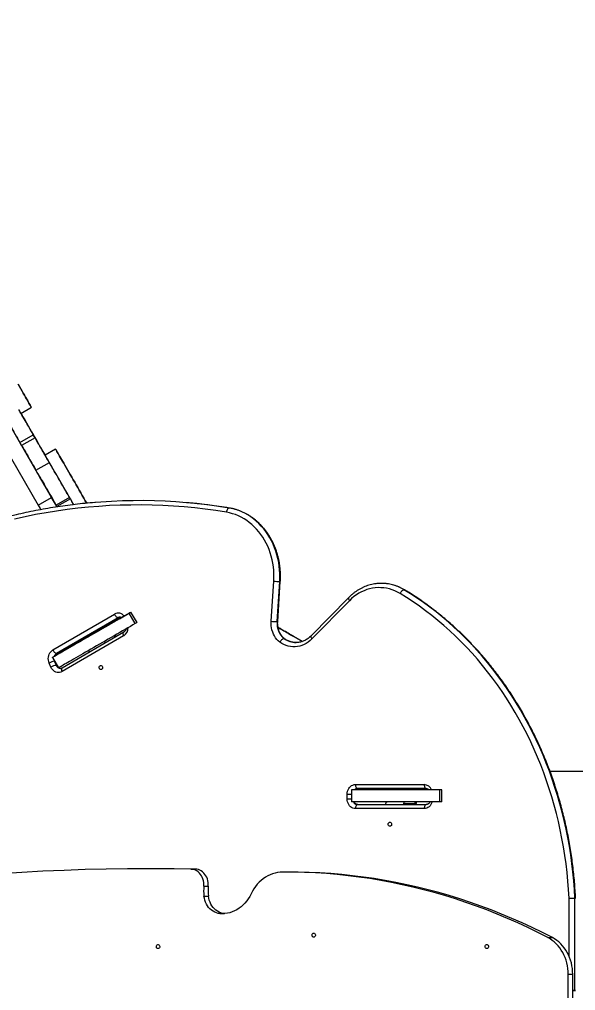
# Model space of a CAD drawing. Header units: millimetres. Extents: x -5718 to 5731, y -4937 to 4872.
# Drawn here: x -1523 to -554, y 1520 to 3212 of the extents above; entities that cross this region are included whole.
import ezdxf

# ---------------------------------------------------------------- set-up
doc = ezdxf.new("R2010")
doc.units = ezdxf.units.MM
for name, color, linetype in [('DIKOM_ОБЪЕКТ', 7, 'Continuous'), ('DIKOM_РАЗМЕР_ЗОНА', 7, 'Continuous'), ('DIKOM_РАЗМЕР_ОБЪЕКТА', 7, 'Continuous')]:
    doc.layers.add(name, color=color, linetype=linetype)
doc.styles.add('style1', font='arial.ttf', dxfattribs={"width": 0.8})
doc.dimstyles.new('1-50', dxfattribs={"dimtxt": 300, "dimasz": 200, "dimexe": 100, "dimexo": 0, "dimgap": 100, "dimtad": 0, "dimdec": 0, "dimtxsty": 'style1', "dimcen": 0, "dimclrd": 7, "dimclre": 7, "dimadec": 1, "dimazin": 2, "dimtfac": 1, "dimtdec": 0, "dimtmove": 1, "dimatfit": 3, "dimfxl": 0, "dimlwd": 25, "dimlwe": 18, "dimarcsym": 0})

# ---------------------------------------------------------------- blocks, each defined once
blk = doc.blocks.new('*D15')
at = {"layer": 'Defpoints', "color": 0, "transparency": 16777216}
for p in [(-1897.4, 3178.8), (-4525.5, -2300.5), (-129.7, -2300.5)]:
    blk.add_point(p, dxfattribs=at)
at = {"layer": 'DIKOM_РАЗМЕР_ОБЪЕКТА', "color": 7, "lineweight": 18, "transparency": 16777216}
for p, q in [((-1897.4, 3178.8), (-4625.5, 3178.8)), ((-129.7, -2300.5), (-4625.5, -2300.5))]:
    blk.add_line(p, q, dxfattribs=at)
at = {"layer": 'DIKOM_РАЗМЕР_ОБЪЕКТА', "color": 7, "lineweight": 25, "transparency": 16777216}
for p, q in [((-4525.5, 2978.8), (-4525.5, 1719)), ((-4525.5, -2100.5), (-4525.5, 803))]:
    blk.add_line(p, q, dxfattribs=at)
at = {"layer": 'DIKOM_РАЗМЕР_ОБЪЕКТА', "color": 7, "transparency": 16777216}
for points in [[(-4558.9, 2978.8), (-4492.2, 2978.8), (-4525.5, 3178.8)], [(-4558.9, -2100.5), (-4492.2, -2100.5), (-4525.5, -2300.5)]]:
    blk.add_solid(points, dxfattribs=at)
at = {"layer": 'DIKOM_РАЗМЕР_ОБЪЕКТА', "color": 0, "transparency": 16777216, "insert": (-4525.5, 1261), "char_height": 300, "attachment_point": 5, "rotation": 90, "style": 'style1'}
blk.add_mtext('5400', dxfattribs=at)
blk = doc.blocks.new('*D13')
at = {"layer": 'Defpoints', "color": 0, "transparency": 16777216}
for p in [(-5521.5, 4872.3), (-1696.2, 4872.3), (580.6, -3721.2)]:
    blk.add_point(p, dxfattribs=at)
at = {"layer": 'DIKOM_РАЗМЕР_ЗОНА', "color": 7, "lineweight": 18, "transparency": 16777216}
for p, q in [((-1696.2, 4872.3), (-5621.5, 4872.3)), ((580.6, -3721.2), (-5621.5, -3721.2))]:
    blk.add_line(p, q, dxfattribs=at)
at = {"layer": 'DIKOM_РАЗМЕР_ЗОНА', "color": 7, "lineweight": 25, "transparency": 16777216}
for p, q in [((-5521.5, 4672.3), (-5521.5, 1701.6)), ((-5521.5, -3521.2), (-5521.5, 785.4))]:
    blk.add_line(p, q, dxfattribs=at)
at = {"layer": 'DIKOM_РАЗМЕР_ЗОНА', "color": 7, "transparency": 16777216}
for points in [[(-5554.9, 4672.3), (-5488.2, 4672.3), (-5521.5, 4872.3)], [(-5554.9, -3521.2), (-5488.2, -3521.2), (-5521.5, -3721.2)]]:
    blk.add_solid(points, dxfattribs=at)
at = {"layer": 'DIKOM_РАЗМЕР_ЗОНА', "color": 0, "transparency": 16777216, "insert": (-5521.5, 1243.5), "char_height": 300, "attachment_point": 5, "rotation": 90, "style": 'style1'}
blk.add_mtext('8600', dxfattribs=at)

msp = doc.modelspace()

# ---------------------------------------------------------------- linework, layer by layer
at = {"layer": 'DIKOM_ОБЪЕКТ', "color": 7, "linetype": 'Continuous', "lineweight": 15}
for p, q in [((-1467.1, 2379.4), (-1816.1, 2983.9)), ((-1839.5, 2970.4), (-1490.5, 2365.9)), ((-1520.4, 2525.8), (-1502.2, 2536.3)), ((-1520.4, 2525.8), (-1520.1, 2525.2)), ((-1517.4, 2520.6), (-1517.4, 2520.6)), ((-1517.4, 2520.6), (-1517.4, 2520.6)), ((-1522.3, 2475), (-1498.9, 2488.5)), ((-1495.9, 2483.3), (-1498.9, 2488.5)), ((-1519.3, 2469.8), (-1522.3, 2475)), ((-1495.9, 2483.3), (-1519.3, 2469.8)), ((-1460.1, 2463.3), (-1478.3, 2452.8)), ((-1494.3, 2426.5), (-1470.9, 2440)), ((-1478.9, 2453.9), (-1478.9, 2453.9)), ((-1470.9, 2440), (-1470.9, 2440)), ((-1490.8, 2420.5), (-1490.8, 2420.5)), ((-1490.5, 2365.9), (-1467.1, 2379.4)), ((-1435.9, 2379.4), (-1459.3, 2365.9)), ((-1434.4, 2376.8), (-1457.8, 2363.3)), ((-1434.4, 2376.8), (-1435.9, 2379.4)), ((-1457.8, 2363.3), (-1459.3, 2365.9)), ((-1457.8, 2363.3), (-1457.4, 2362.7)), ((-1457.4, 2362.7), (-1457.8, 2363.3)), ((-1157.2, 2360.8), (-1157.5, 2360.8)), ((-1084.4, 2163.5), (-1079.8, 2233.3)), ((-1074.2, 2162.9), (-1069.5, 2232.7)), ((-1073.1, 2163), (-1068.5, 2232.8)), ((-949.5, 2204.5), (-1014.9, 2138)), ((-948.1, 2199.2), (-1013.4, 2132.7)), ((-1464.7, 2113.4), (-1357.5, 2175.9)), ((-1351.2, 2169.6), (-1458.4, 2107.2)), ((-1457.9, 2107.2), (-1350.7, 2169.6)), ((-1457, 2107.4), (-1349.8, 2169.9)), ((-1351.2, 2169.6), (-1350.7, 2169.6)), ((-1344.8, 2170.1), (-1351.1, 2166.5)), ((-1348.9, 2167.7), (-1333, 2176.9)), ((-1321.5, 2159.3), (-1332, 2177.5)), ((-1318.2, 2161.2), (-1328.7, 2179.4)), ((-1030.1, 2128.3), (-1072.4, 2152.7)), ((-1072.4, 2152.6), (-1030.1, 2128.2)), ((-1341.5, 2138.3), (-1448.7, 2075.8)), ((-1341.4, 2144.4), (-1448.6, 2081.9)), ((-1356.3, 2135.7), (-1372.4, 2126.5)), ((-1356.3, 2135.7), (-1357.8, 2138.3)), ((-1354.5, 2136.8), (-1356, 2139.4)), ((-1061.2, 2132.8), (-1062.1, 2133.1)), ((-1045, 2136.9), (-1045, 2136.8)), ((-1045, 2136.8), (-1045, 2136.9)), ((-1465.3, 2100.5), (-1454.8, 2082.3)), ((-1461.8, 2102.6), (-1459.2, 2104.1)), ((-1458.4, 2107.2), (-1457.9, 2107.2)), ((-1468.2, 2083.5), (-1471.2, 2090.6)), ((-1462.3, 2093.8), (-1459.2, 2086.6)), ((-1462.3, 2093.8), (-1461.7, 2093.8)), ((-1461.7, 2093.8), (-1462.2, 2095.2)), ((-1458.7, 2086.6), (-1461.7, 2093.8)), ((-1461.4, 2093.7), (-1461.7, 2093.8)), ((-1459.2, 2086.6), (-1458.7, 2086.6)), ((-1457.6, 2086.2), (-1459.1, 2089.8)), ((-230.6, 1901.6), (-598.5, 1901.6)), ((-937.6, 1878.9), (-817.8, 1878.9)), ((-944.7, 1869.6), (-944.7, 1848.6)), ((-790.8, 1869.6), (-944.7, 1869.6)), ((-814.2, 1871.9), (-934, 1871.9)), ((-934, 1871.9), (-933.4, 1871.9)), ((-933.4, 1871.9), (-814.2, 1871.9)), ((-790.8, 1848.6), (-790.8, 1869.6)), ((-787, 1869.6), (-790.8, 1869.6)), ((-787, 1848.6), (-787, 1869.6)), ((-952.1, 1853.9), (-952.1, 1861.9)), ((-952.1, 1861.9), (-944.7, 1861.9)), ((-790.8, 1848.6), (-944.7, 1848.6)), ((-851.3, 1845.6), (-833.7, 1845.6)), ((-833.7, 1845.6), (-833.7, 1848.6)), ((-833.7, 1845.6), (-831.1, 1845.6)), ((-831.1, 1845.6), (-831.1, 1848.6)), ((-787, 1848.6), (-790.8, 1848.6)), ((-817.8, 1836.9), (-937.6, 1836.9)), ((-934, 1843.9), (-814.2, 1843.9)), ((-934, 1843.9), (-933.4, 1843.9)), ((-1294, 1732.2), (-1301.8, 1732.2)), ((-1224.5, 1731.4), (-1216.7, 1731.4)), ((-1053.1, 1726.3), (-1060.8, 1726.3)), ((-1201.8, 1701.7), (-1194, 1701.7)), ((-1201.5, 1684.3), (-1193.8, 1684.3)), ((-565.4, 1579.6), (-565.4, 1680.6)), ((-555.1, 1519.9), (-555.1, 1680.8)), ((-1173.7, 1653.8), (-1165.9, 1653.8)), ((-602.2, 1612), (-594.4, 1612)), ((-566.7, 1491.3), (-566.7, 1548.1)), ((-566.7, 1548.1), (-559, 1548.1)), ((-559, 1491.3), (-559, 1548.1)), ((-559, 1519.9), (-557.6, 1519.9))]:
    msp.add_line(p, q, dxfattribs=at)
at = {"layer": 'DIKOM_ОБЪЕКТ', "color": 7, "linetype": 'Continuous', "lineweight": 15, "flags": 128}
for points in [[(-1525.4, 2576.4), (-1523, 2572.3), (-1520.7, 2568.3), (-1518.5, 2564.5), (-1516.4, 2560.9), (-1514.4, 2557.4), (-1512.6, 2554.2), (-1510.8, 2551.2), (-1509.3, 2548.5), (-1507.8, 2546), (-1506.5, 2543.7), (-1505.4, 2541.8), (-1504.4, 2540.1), (-1503.7, 2538.8), (-1503, 2537.7), (-1502.6, 2536.9), (-1502.3, 2536.5), (-1502.2, 2536.3), (-1502.3, 2536.5), (-1502.6, 2536.9), (-1503, 2537.7), (-1503.7, 2538.8), (-1504.4, 2540.1), (-1505.4, 2541.8), (-1506.5, 2543.7), (-1507.8, 2546), (-1509.3, 2548.5), (-1510.8, 2551.2), (-1512.6, 2554.2), (-1514.4, 2557.4), (-1516.4, 2560.8), (-1518.5, 2564.5), (-1520.7, 2568.3), (-1523, 2572.3), (-1525.4, 2576.4)], [(-1498.9, 2488.5), (-1501.1, 2492.3), (-1503.3, 2496), (-1505.4, 2499.7), (-1507.5, 2503.3), (-1509.5, 2506.8), (-1511.4, 2510.2), (-1513.3, 2513.4), (-1515, 2516.4), (-1516.6, 2519.1), (-1518.1, 2521.7), (-1519.4, 2524), (-1520.6, 2526), (-1521.6, 2527.8), (-1522.4, 2529.2), (-1523.1, 2530.4), (-1523.5, 2531.2), (-1523.8, 2531.7), (-1523.9, 2531.8)], [(-1520.4, 2525.8), (-1520.5, 2526), (-1520.8, 2526.4), (-1521.2, 2527.2), (-1521.8, 2528.3), (-1522.6, 2529.6), (-1523.6, 2531.3)], [(-1520.4, 2525.8), (-1519.9, 2524.9), (-1519.2, 2523.7), (-1518.6, 2522.6), (-1518.1, 2521.8), (-1517.7, 2521.1), (-1517.5, 2520.7), (-1517.4, 2520.6)], [(-1517.4, 2520.6), (-1517.5, 2520.7), (-1517.7, 2521.1), (-1518.1, 2521.8), (-1518.6, 2522.6), (-1519.2, 2523.7), (-1519.9, 2524.9), (-1520.4, 2525.8)], [(-1520.1, 2525.2), (-1517, 2519.8), (-1513.9, 2514.5), (-1510.8, 2509.2), (-1507.8, 2503.9), (-1504.8, 2498.7), (-1501.9, 2493.7), (-1499, 2488.7), (-1496.2, 2483.9), (-1493.6, 2479.3), (-1491, 2474.8), (-1488.5, 2470.5), (-1486.2, 2466.5)], [(-1547.3, 2518.3), (-1547.2, 2518.2), (-1546.9, 2517.7), (-1546.5, 2516.9), (-1545.8, 2515.7), (-1545, 2514.3), (-1544, 2512.5), (-1542.8, 2510.5), (-1541.5, 2508.2), (-1540, 2505.6), (-1538.4, 2502.9), (-1536.6, 2499.9), (-1534.8, 2496.7), (-1532.9, 2493.3), (-1530.9, 2489.8), (-1528.8, 2486.2), (-1526.6, 2482.5), (-1524.5, 2478.8), (-1522.3, 2475)], [(-1499.4, 2489.4), (-1499.3, 2489.2), (-1499.1, 2488.8), (-1498.7, 2488.1), (-1498.2, 2487.2), (-1497.6, 2486.2), (-1497, 2485.2), (-1496.4, 2484.2), (-1496, 2483.4), (-1495.6, 2482.8), (-1495.4, 2482.5), (-1495.4, 2482.5), (-1495.6, 2482.8), (-1496, 2483.4), (-1496.4, 2484.2), (-1497, 2485.2), (-1497.6, 2486.2), (-1498.2, 2487.2), (-1498.7, 2488.1), (-1499.1, 2488.8), (-1499.3, 2489.2), (-1499.4, 2489.4)], [(-1497.2, 2485.5), (-1497.1, 2485.3), (-1496.8, 2484.9), (-1496.4, 2484.2), (-1495.9, 2483.3), (-1495.3, 2482.3), (-1494.7, 2481.2), (-1494.2, 2480.3), (-1493.7, 2479.5), (-1493.4, 2478.9), (-1493.2, 2478.6), (-1493.2, 2478.6), (-1493.4, 2478.9), (-1493.7, 2479.5), (-1494.2, 2480.3), (-1494.7, 2481.2), (-1495.3, 2482.3), (-1495.9, 2483.3), (-1496.4, 2484.2), (-1496.8, 2484.9), (-1497.1, 2485.3), (-1497.2, 2485.5)], [(-1470.9, 2440), (-1471, 2440.2), (-1471.3, 2440.7), (-1471.8, 2441.5), (-1472.4, 2442.6), (-1473.3, 2444.1), (-1474.3, 2445.8), (-1475.4, 2447.9), (-1476.8, 2450.2), (-1478.2, 2452.7), (-1479.9, 2455.5), (-1481.6, 2458.5), (-1483.4, 2461.7), (-1485.4, 2465), (-1487.4, 2468.5), (-1489.4, 2472.1), (-1491.6, 2475.8), (-1493.7, 2479.6), (-1495.9, 2483.3)], [(-1519.3, 2469.8), (-1517.1, 2466.1), (-1515, 2462.3), (-1512.8, 2458.6), (-1510.8, 2455), (-1508.7, 2451.5), (-1506.8, 2448.2), (-1505, 2445), (-1503.2, 2442), (-1501.6, 2439.2), (-1500.2, 2436.7), (-1498.8, 2434.4), (-1497.7, 2432.3), (-1496.6, 2430.6), (-1495.8, 2429.1), (-1495.2, 2428), (-1494.7, 2427.2), (-1494.4, 2426.7), (-1494.3, 2426.5)], [(-1486.2, 2466.5), (-1482.2, 2459.5), (-1478.3, 2452.9)], [(-1460.1, 2463.3), (-1460, 2463.2), (-1459.8, 2462.7), (-1459.3, 2462), (-1458.7, 2460.9), (-1457.9, 2459.5), (-1456.9, 2457.9), (-1455.8, 2455.9), (-1454.5, 2453.7), (-1453.1, 2451.2), (-1451.5, 2448.4), (-1449.8, 2445.5), (-1447.9, 2442.2), (-1445.9, 2438.8), (-1443.9, 2435.2), (-1441.6, 2431.3), (-1439.3, 2427.4), (-1437, 2423.2), (-1434.5, 2419), (-1432, 2414.6), (-1429.4, 2410.1), (-1426.8, 2405.6), (-1424.1, 2401), (-1421.5, 2396.4), (-1418.8, 2391.8), (-1416.1, 2387.1), (-1413.5, 2382.5), (-1410.9, 2378), (-1408.3, 2373.5), (-1405.7, 2369.2), (-1405.7, 2369.1)], [(-1405.7, 2369.1), (-1405.7, 2369.2), (-1408.3, 2373.5), (-1410.9, 2378), (-1413.5, 2382.5), (-1416.1, 2387.1), (-1418.8, 2391.7), (-1421.5, 2396.4), (-1424.1, 2401), (-1426.8, 2405.6), (-1429.4, 2410.1), (-1432, 2414.6), (-1434.5, 2419), (-1437, 2423.2), (-1439.3, 2427.4), (-1441.6, 2431.3), (-1443.9, 2435.2), (-1445.9, 2438.8), (-1447.9, 2442.2), (-1449.8, 2445.4), (-1451.5, 2448.4), (-1453.1, 2451.2), (-1454.5, 2453.7), (-1455.8, 2455.9), (-1456.9, 2457.8), (-1457.9, 2459.5), (-1458.7, 2460.9), (-1459.3, 2462), (-1459.8, 2462.7), (-1460, 2463.2), (-1460.1, 2463.3)], [(-1478.3, 2452.8), (-1478.6, 2453.4), (-1478.8, 2453.8), (-1478.9, 2453.9)], [(-1478.9, 2453.9), (-1478.8, 2453.8), (-1478.6, 2453.4), (-1478.3, 2452.8)], [(-1428.5, 2366.6), (-1429, 2367.5), (-1431.7, 2372), (-1434.3, 2376.6), (-1437, 2381.2), (-1439.6, 2385.9), (-1442.3, 2390.5), (-1445, 2395.1), (-1447.6, 2399.6), (-1450.2, 2404.1), (-1452.7, 2408.5), (-1455.1, 2412.7), (-1457.5, 2416.9), (-1459.8, 2420.8), (-1462, 2424.7), (-1464.1, 2428.3), (-1466.1, 2431.7), (-1468, 2434.9), (-1469.7, 2437.9), (-1471.3, 2440.7), (-1472.7, 2443.2), (-1474, 2445.4), (-1475.1, 2447.3), (-1476.1, 2449), (-1476.9, 2450.4), (-1477.5, 2451.5), (-1478, 2452.2), (-1478.2, 2452.7), (-1478.3, 2452.8)], [(-1435.9, 2379.4), (-1438.4, 2383.7), (-1440.9, 2388), (-1443.4, 2392.3), (-1445.8, 2396.5), (-1448.2, 2400.6), (-1450.5, 2404.6), (-1452.7, 2408.5), (-1454.8, 2412.2), (-1456.9, 2415.7), (-1458.8, 2419.1), (-1460.7, 2422.3), (-1462.4, 2425.2), (-1463.9, 2427.9), (-1465.4, 2430.4), (-1466.6, 2432.6), (-1467.8, 2434.6), (-1468.7, 2436.2), (-1469.5, 2437.6), (-1470.1, 2438.6), (-1470.6, 2439.4), (-1470.8, 2439.9), (-1470.9, 2440)], [(-1459.3, 2365.9), (-1461.8, 2370.2), (-1464.3, 2374.5), (-1466.7, 2378.8), (-1469.2, 2383), (-1471.5, 2387.1), (-1473.8, 2391.1), (-1476.1, 2395), (-1478.2, 2398.7), (-1480.3, 2402.2), (-1482.2, 2405.6), (-1484.1, 2408.8), (-1485.8, 2411.7), (-1487.3, 2414.4), (-1488.7, 2416.9), (-1490, 2419.1), (-1491.1, 2421.1), (-1492.1, 2422.7), (-1492.9, 2424.1), (-1493.5, 2425.1), (-1493.9, 2425.9), (-1494.2, 2426.4), (-1494.3, 2426.5)], [(-1490.8, 2420.5), (-1490.7, 2420.3), (-1490.4, 2419.8), (-1490, 2419), (-1489.3, 2417.9), (-1488.5, 2416.5), (-1487.5, 2414.8), (-1486.4, 2412.8), (-1485.1, 2410.5), (-1483.6, 2408), (-1482, 2405.2), (-1480.2, 2402.2), (-1478.4, 2398.9), (-1476.4, 2395.5), (-1474.3, 2391.9), (-1472.1, 2388.1), (-1469.9, 2384.2), (-1467.5, 2380.2), (-1465.1, 2376), (-1462.7, 2371.8), (-1460.3, 2367.6), (-1457.8, 2363.3)], [(-1422.1, 2397.5), (-1422, 2397.4), (-1421.8, 2396.9), (-1421.4, 2396.2), (-1420.9, 2395.3), (-1420.3, 2394.3), (-1419.7, 2393.3), (-1419.1, 2392.3), (-1418.7, 2391.5), (-1418.3, 2390.9), (-1418.1, 2390.6), (-1418.1, 2390.6), (-1418.3, 2390.9), (-1418.7, 2391.5), (-1419.1, 2392.3), (-1419.7, 2393.3), (-1420.3, 2394.3), (-1420.9, 2395.3), (-1421.4, 2396.2), (-1421.8, 2396.9), (-1422, 2397.4), (-1422.1, 2397.5)], [(-1457.5, 2362.7), (-1460.2, 2367.5), (-1463.7, 2373.5), (-1467.1, 2379.4)], [(-1428.5, 2366.6), (-1429.4, 2368.2), (-1431.9, 2372.5), (-1434.4, 2376.8)], [(-1227.4, 2369.7), (-1231.8, 2370.1), (-1250.4, 2371.5), (-1269.1, 2372.6), (-1287.7, 2373.3), (-1306.4, 2373.6), (-1325.1, 2373.5), (-1343.7, 2373.1), (-1362.4, 2372.3), (-1381, 2371.2), (-1390.5, 2370.5)], [(-1157.5, 2360.8), (-1176, 2363.7), (-1194.6, 2366.2), (-1213.2, 2368.3), (-1227.4, 2369.7)], [(-1162.3, 2353.4), (-1180.7, 2356.2), (-1199.2, 2358.7), (-1217.6, 2360.9), (-1236.1, 2362.6), (-1254.7, 2364), (-1273.2, 2365.1), (-1291.7, 2365.8), (-1310.3, 2366.1), (-1328.9, 2366), (-1347.4, 2365.6), (-1366, 2364.9), (-1384.5, 2363.7), (-1403, 2362.2), (-1421.5, 2360.3), (-1440, 2358.1), (-1458.4, 2355.5), (-1476.8, 2352.6), (-1495.1, 2349.3), (-1513.4, 2345.6), (-1531.7, 2341.6)], [(-1490.5, 2365.9), (-1487.1, 2360), (-1485.9, 2357.9)], [(-1157.5, 2360.8), (-1158.3, 2360.7), (-1159.1, 2360.2), (-1159.8, 2359.5), (-1160.5, 2358.6), (-1161.2, 2357.5), (-1161.7, 2356.2), (-1162.1, 2354.8), (-1162.3, 2353.4)], [(-1079.8, 2233.3), (-1079.6, 2239.6), (-1079.6, 2245.9), (-1079.9, 2252.1), (-1080.6, 2258.4), (-1081.5, 2264.6), (-1082.7, 2270.7), (-1084.2, 2276.7), (-1086, 2282.6), (-1088.1, 2288.4), (-1090.5, 2294.1), (-1093.1, 2299.5), (-1096, 2304.8), (-1099.1, 2309.9), (-1102.5, 2314.8), (-1106.1, 2319.5), (-1109.9, 2323.9), (-1113.9, 2328.1), (-1118.1, 2332), (-1122.5, 2335.6), (-1127, 2339), (-1131.7, 2342), (-1136.6, 2344.7), (-1141.5, 2347.1), (-1146.6, 2349.2), (-1151.8, 2350.9), (-1157, 2352.3), (-1162.3, 2353.4)], [(-1069.5, 2232.7), (-1069.3, 2239.4), (-1069.3, 2246.1), (-1069.7, 2252.8), (-1070.3, 2259.5), (-1071.3, 2266.1), (-1072.6, 2272.6), (-1074.3, 2279), (-1076.2, 2285.3), (-1078.4, 2291.5), (-1080.9, 2297.5), (-1083.7, 2303.4), (-1086.8, 2309), (-1090.1, 2314.5), (-1093.7, 2319.7), (-1097.5, 2324.7), (-1101.6, 2329.4), (-1105.9, 2333.9), (-1110.4, 2338), (-1115, 2341.9), (-1119.9, 2345.4), (-1124.9, 2348.7), (-1130.1, 2351.6), (-1135.4, 2354.1), (-1140.8, 2356.3), (-1146.3, 2358.2), (-1151.9, 2359.7), (-1157.5, 2360.8)], [(-859.9, 2211.8), (-864.4, 2214.3), (-869, 2216.4), (-873.7, 2218.2), (-878.5, 2219.7), (-883.4, 2220.8), (-888.3, 2221.6), (-893.3, 2221.9), (-898.2, 2222), (-903.2, 2221.6), (-908.1, 2220.9), (-913, 2219.9), (-917.8, 2218.5), (-922.5, 2216.7), (-927.1, 2214.6), (-931.6, 2212.1), (-936, 2209.4), (-940.2, 2206.3), (-944.2, 2202.9), (-948.1, 2199.2)], [(-859.9, 2211.8), (-859.3, 2213.1), (-858.5, 2214.3), (-857.6, 2215.5), (-856.7, 2216.5), (-855.8, 2217.3), (-854.8, 2217.9), (-853.9, 2218.3), (-853.1, 2218.4)], [(-555.1, 1680.8), (-555.9, 1696), (-557.1, 1711.2), (-558.6, 1726.4), (-560.4, 1741.5), (-562.4, 1756.5), (-564.8, 1771.5), (-567.5, 1786.4), (-570.5, 1801.2), (-573.8, 1816), (-577.4, 1830.6), (-581.3, 1845.2), (-585.4, 1859.6), (-589.9, 1873.9), (-594.7, 1888.1), (-599.7, 1902.2), (-605, 1916.1), (-610.6, 1929.8), (-616.5, 1943.4), (-622.7, 1956.9), (-629.1, 1970.1), (-635.8, 1983.2), (-642.8, 1996.1), (-650, 2008.8), (-657.5, 2021.3), (-665.2, 2033.5), (-673.1, 2045.6), (-681.4, 2057.4), (-689.8, 2069), (-698.5, 2080.4), (-707.4, 2091.5), (-716.5, 2102.4), (-725.9, 2113), (-735.5, 2123.4), (-745.2, 2133.5), (-755.2, 2143.3), (-765.4, 2152.8), (-775.7, 2162.1), (-786.3, 2171), (-797, 2179.7), (-807.9, 2188.1), (-819, 2196.1), (-830.2, 2203.9), (-841.6, 2211.3), (-853.1, 2218.4)], [(-853.1, 2218.4), (-852.4, 2218.3), (-852.2, 2218.2)], [(-949.5, 2204.5), (-949.6, 2204.5), (-949.9, 2203.9), (-949.9, 2203.2), (-949.8, 2202.4), (-949.4, 2201.4), (-948.8, 2200.3), (-948.1, 2199.2)], [(-565.4, 1680.6), (-566.2, 1695.7), (-567.4, 1710.7), (-568.8, 1725.6), (-570.6, 1740.5), (-572.7, 1755.4), (-575, 1770.2), (-577.7, 1784.9), (-580.6, 1799.6), (-583.9, 1814.2), (-587.4, 1828.6), (-591.3, 1843), (-595.4, 1857.3), (-599.8, 1871.4), (-604.5, 1885.4), (-609.5, 1899.3), (-614.8, 1913.1), (-620.3, 1926.6), (-626.1, 1940.1), (-632.2, 1953.3), (-638.6, 1966.4), (-645.2, 1979.4), (-652.1, 1992.1), (-659.2, 2004.6), (-666.6, 2017), (-674.2, 2029.1), (-682.1, 2041), (-690.2, 2052.7), (-698.6, 2064.2), (-707.2, 2075.4), (-716, 2086.4), (-725, 2097.1), (-734.2, 2107.6), (-743.7, 2117.9), (-753.3, 2127.8), (-763.2, 2137.5), (-773.2, 2146.9), (-783.5, 2156.1), (-793.9, 2164.9), (-804.5, 2173.5), (-815.3, 2181.8), (-826.2, 2189.7), (-837.3, 2197.4), (-848.5, 2204.7), (-859.9, 2211.8)], [(-1332, 2177.5), (-1336.1, 2175.2), (-1340.3, 2172.7), (-1344.7, 2170.1), (-1349.3, 2167.5), (-1354, 2164.8), (-1358.8, 2162), (-1363.7, 2159.2), (-1368.7, 2156.3), (-1373.8, 2153.4), (-1378.8, 2150.5), (-1383.9, 2147.5), (-1389, 2144.6), (-1394.1, 2141.7), (-1399.1, 2138.8), (-1404, 2135.9), (-1408.9, 2133.1), (-1413.7, 2130.3), (-1418.4, 2127.6), (-1422.9, 2125), (-1427.3, 2122.5), (-1431.5, 2120.1), (-1435.5, 2117.8), (-1439.3, 2115.5), (-1442.9, 2113.5), (-1446.3, 2111.5), (-1449.4, 2109.7), (-1452.3, 2108), (-1454.9, 2106.5), (-1457.2, 2105.2), (-1459.3, 2104), (-1461.1, 2103), (-1462.5, 2102.1), (-1463.7, 2101.5), (-1464.5, 2101), (-1465.1, 2100.7), (-1465.3, 2100.5), (-1465.2, 2100.6), (-1464.8, 2100.8), (-1464.1, 2101.2), (-1463.1, 2101.8), (-1461.8, 2102.6)], [(-1344.7, 2170.2), (-1344.8, 2170.1), (-1346.8, 2169), (-1349, 2167.7), (-1351.5, 2166.2), (-1354.3, 2164.6), (-1357.5, 2162.8), (-1360.9, 2160.8), (-1364.6, 2158.7), (-1368.6, 2156.3), (-1373, 2153.8), (-1377.6, 2151.2), (-1382.5, 2148.3), (-1387.7, 2145.3), (-1393.2, 2142.2), (-1399, 2138.8), (-1405.1, 2135.3), (-1411.4, 2131.6), (-1418.1, 2127.8), (-1425, 2123.8), (-1432.2, 2119.7), (-1439.6, 2115.4), (-1447.4, 2110.9), (-1455.4, 2106.3), (-1460.5, 2103.3)], [(-1351.2, 2169.6), (-1352, 2169.8), (-1352.8, 2170.1), (-1353.7, 2170.7), (-1354.6, 2171.5), (-1355.4, 2172.4), (-1356.2, 2173.5), (-1356.9, 2174.7), (-1357.5, 2175.9)], [(-1348.9, 2167.7), (-1350, 2167.1), (-1351, 2166.5), (-1351.7, 2166.1), (-1352.2, 2165.8), (-1352.4, 2165.7), (-1352.2, 2165.8), (-1351.8, 2166.1), (-1351.1, 2166.5)], [(-1349.9, 2169.8), (-1350, 2169.8), (-1350.7, 2169.6)], [(-1346.5, 2170.5), (-1346.3, 2170.1), (-1346, 2169.6), (-1345.9, 2169.5)], [(-1333, 2176.9), (-1331.7, 2177.7), (-1330.5, 2178.4), (-1329.6, 2178.9), (-1329, 2179.2), (-1328.7, 2179.4), (-1328.8, 2179.4), (-1329.1, 2179.2), (-1329.8, 2178.8), (-1330.8, 2178.2), (-1332, 2177.5)], [(-1321.5, 2159.3), (-1325.6, 2157), (-1329.8, 2154.5), (-1334.2, 2151.9), (-1338.8, 2149.3), (-1343.5, 2146.6), (-1348.3, 2143.8), (-1353.2, 2141), (-1358.2, 2138.1), (-1363.3, 2135.2), (-1368.3, 2132.3), (-1373.4, 2129.3), (-1378.5, 2126.4), (-1383.6, 2123.5), (-1388.6, 2120.6), (-1393.5, 2117.7), (-1398.4, 2114.9), (-1403.2, 2112.1), (-1407.9, 2109.5), (-1412.4, 2106.8), (-1416.8, 2104.3), (-1421, 2101.9), (-1425, 2099.6), (-1428.8, 2097.4), (-1432.4, 2095.3), (-1435.8, 2093.3), (-1438.9, 2091.5), (-1441.8, 2089.9), (-1444.4, 2088.4), (-1446.7, 2087), (-1448.8, 2085.8), (-1450.6, 2084.8), (-1452, 2083.9), (-1453.2, 2083.3), (-1454, 2082.8), (-1454.6, 2082.5), (-1454.8, 2082.3), (-1454.8, 2082.3)], [(-1379.9, 2149.8), (-1380.1, 2149.7), (-1380.5, 2149.5), (-1381.3, 2149.1), (-1382.2, 2148.5), (-1383.2, 2147.9), (-1384.1, 2147.4), (-1385, 2146.9), (-1385.6, 2146.6), (-1385.9, 2146.4), (-1385.9, 2146.4), (-1385.6, 2146.6), (-1385, 2146.9), (-1384.1, 2147.4), (-1383.2, 2147.9), (-1382.2, 2148.5), (-1381.3, 2149.1), (-1380.5, 2149.5), (-1380.1, 2149.7), (-1379.9, 2149.8)], [(-1370.4, 2157.9), (-1370, 2157.2), (-1369.5, 2156.4), (-1369.3, 2156), (-1369.2, 2155.8)], [(-1318.2, 2161.2), (-1318.3, 2161.2), (-1318.6, 2161), (-1319.3, 2160.6), (-1320.3, 2160), (-1321.5, 2159.3)], [(-1069.5, 2126.8), (-1072.1, 2129.1), (-1074.5, 2131.8), (-1076.7, 2134.7), (-1078.7, 2137.8), (-1080.4, 2141.1), (-1081.8, 2144.6), (-1083, 2148.2), (-1083.8, 2151.9), (-1084.3, 2155.7), (-1084.5, 2159.6), (-1084.4, 2163.5)], [(-1072.4, 2152.7), (-1072.1, 2152.5), (-1068.8, 2150.6), (-1065.6, 2148.8), (-1062.5, 2147), (-1059.7, 2145.3), (-1057, 2143.8), (-1054.6, 2142.4), (-1052.4, 2141.1), (-1050.5, 2140), (-1048.8, 2139.1), (-1047.5, 2138.3), (-1046.4, 2137.7), (-1045.6, 2137.2), (-1045.1, 2136.9), (-1045, 2136.9)], [(-1045, 2136.8), (-1045.1, 2136.9), (-1045.6, 2137.2), (-1046.4, 2137.6), (-1047.5, 2138.3), (-1048.8, 2139.1), (-1050.5, 2140), (-1052.4, 2141.1), (-1054.6, 2142.4), (-1057, 2143.8), (-1059.7, 2145.3), (-1062.5, 2147), (-1065.6, 2148.7), (-1068.8, 2150.6), (-1072.1, 2152.5), (-1072.4, 2152.6)], [(-1354.5, 2136.8), (-1354.6, 2136.8), (-1354.8, 2136.6), (-1355.4, 2136.3), (-1356.3, 2135.7)], [(-1341.5, 2138.3), (-1341.9, 2139.5), (-1342.2, 2140.7), (-1342.3, 2141.8), (-1342.3, 2142.7), (-1342.1, 2143.5), (-1341.7, 2144.1), (-1341.4, 2144.3)], [(-1014.9, 2138), (-1014.9, 2137.9), (-1015.2, 2137.4), (-1015.3, 2136.7), (-1015.1, 2135.8), (-1014.7, 2134.9), (-1014.2, 2133.8), (-1013.4, 2132.7)], [(-1373.9, 2129.1), (-1374.2, 2128.8), (-1374.4, 2128.5), (-1374.5, 2128), (-1374.6, 2127.5), (-1374.5, 2126.9), (-1374.4, 2126.2), (-1374.2, 2125.5), (-1374.1, 2125.3)], [(-1013.4, 2132.7), (-1016.6, 2129.8), (-1019.9, 2127.2), (-1023.4, 2124.9), (-1027, 2123), (-1030.8, 2121.4), (-1034.7, 2120.2), (-1038.6, 2119.4), (-1042.6, 2119), (-1046.6, 2118.9), (-1050.6, 2119.3), (-1054.6, 2120.1), (-1058.5, 2121.2), (-1062.3, 2122.7), (-1066, 2124.6), (-1069.5, 2126.8)], [(-1471.2, 2090.6), (-1472.1, 2093.1), (-1472.6, 2095.7), (-1472.8, 2098.4), (-1472.6, 2101), (-1472, 2103.6), (-1471.1, 2106.1), (-1469.9, 2108.3), (-1468.4, 2110.3), (-1466.7, 2112.1), (-1464.7, 2113.4)], [(-1458.4, 2107.2), (-1459.2, 2107.3), (-1460, 2107.6), (-1460.9, 2108.2), (-1461.8, 2109), (-1462.6, 2110), (-1463.4, 2111), (-1464.1, 2112.2), (-1464.7, 2113.4)], [(-1460.4, 2103.3), (-1459.8, 2103.7), (-1458.9, 2104.2), (-1458.3, 2104.6), (-1458, 2104.7), (-1458.1, 2104.7), (-1458.5, 2104.5), (-1459.2, 2104.1)], [(-1457, 2107.4), (-1457.2, 2107.3), (-1457.9, 2107.2)], [(-1401.5, 2113.1), (-1401.8, 2112.9), (-1402, 2112.5), (-1402.1, 2112.1), (-1402.2, 2111.5), (-1402.2, 2110.9), (-1402, 2110.2), (-1401.8, 2109.5), (-1401.7, 2109.2)], [(-1448.7, 2075.8), (-1450.8, 2074.8), (-1453, 2074.2), (-1455.3, 2074.1), (-1457.6, 2074.3), (-1459.8, 2074.9), (-1461.9, 2076), (-1463.8, 2077.4), (-1465.5, 2079.1), (-1467, 2081.2), (-1468.2, 2083.5)], [(-1463, 2096.6), (-1462.8, 2095.6), (-1462.3, 2093.8)], [(-1381.1, 2079.3), (-1382.1, 2079.5), (-1383, 2080), (-1383.7, 2080.9), (-1384, 2081.9), (-1384.1, 2083.1), (-1383.9, 2084.2), (-1383.3, 2085.1), (-1382.6, 2085.8), (-1381.6, 2086.2), (-1380.7, 2086.2), (-1379.7, 2085.8), (-1378.9, 2085.1), (-1378.4, 2084.2), (-1378.2, 2083.1), (-1378.2, 2081.9), (-1378.6, 2080.9), (-1379.3, 2080), (-1380.2, 2079.5), (-1381.1, 2079.3)], [(-1448.7, 2075.8), (-1449.1, 2077.1), (-1449.4, 2078.2), (-1449.5, 2079.3), (-1449.5, 2080.3), (-1449.3, 2081.1), (-1448.9, 2081.6), (-1448.6, 2081.9)], [(-952.1, 1861.9), (-951.9, 1864.5), (-951.4, 1867.1), (-950.5, 1869.6), (-949.3, 1871.9), (-947.9, 1873.9), (-946.1, 1875.6), (-944.2, 1877), (-942.1, 1878), (-939.9, 1878.7), (-937.6, 1878.9)], [(-937.6, 1878.9), (-937.5, 1877.5), (-937.3, 1876.2), (-937, 1875), (-936.5, 1873.9), (-936, 1873.1), (-935.3, 1872.4), (-934.7, 1872), (-934, 1871.9)], [(-817.8, 1878.9), (-817.7, 1877.5), (-817.5, 1876.2), (-817.2, 1875), (-816.7, 1873.9), (-816.2, 1873.1), (-815.6, 1872.4), (-814.9, 1872), (-814.2, 1871.9)], [(-937.6, 1836.9), (-939.9, 1837.1), (-942.1, 1837.7), (-944.2, 1838.7), (-946.1, 1840.1), (-947.9, 1841.8), (-949.3, 1843.9), (-950.5, 1846.2), (-951.4, 1848.6), (-951.9, 1851.2), (-952.1, 1853.9)], [(-952.1, 1853.9), (-950.9, 1853.9), (-949.6, 1853.9), (-948.2, 1853.9), (-946.8, 1853.9), (-945.5, 1853.9), (-944.7, 1853.9)], [(-885.1, 1843.9), (-884.9, 1844.9), (-884.6, 1845.9), (-884.3, 1846.8), (-883.8, 1847.6), (-883.3, 1848.1), (-882.7, 1848.5), (-882.1, 1848.6)], [(-851.3, 1848.6), (-851.9, 1848.5), (-852.5, 1848.1), (-853, 1847.6), (-853.5, 1846.8), (-853.8, 1845.9), (-854.1, 1844.9), (-854.3, 1843.9)], [(-804, 1848.6), (-804.8, 1846.2), (-806, 1843.9), (-807.5, 1841.8), (-809.2, 1840.1), (-811.2, 1838.7), (-813.3, 1837.7), (-815.5, 1837.1), (-817.8, 1836.9)], [(-934, 1843.9), (-934.7, 1843.7), (-935.3, 1843.3), (-936, 1842.7), (-936.5, 1841.8), (-937, 1840.8), (-937.3, 1839.5), (-937.5, 1838.2), (-937.6, 1836.9)], [(-814.2, 1843.9), (-814.9, 1843.7), (-815.6, 1843.3), (-816.2, 1842.7), (-816.7, 1841.8), (-817.2, 1840.8), (-817.5, 1839.5), (-817.7, 1838.2), (-817.8, 1836.9)], [(-877.5, 1806.1), (-878.5, 1806.3), (-879.4, 1806.8), (-880, 1807.7), (-880.4, 1808.7), (-880.5, 1809.9), (-880.3, 1811), (-879.7, 1812), (-879, 1812.7), (-878, 1813), (-877, 1813), (-876.1, 1812.7), (-875.3, 1812), (-874.8, 1811), (-874.5, 1809.9), (-874.6, 1808.7), (-875, 1807.7), (-875.7, 1806.8), (-876.6, 1806.3), (-877.5, 1806.1)], [(-1224.5, 1731.4), (-1261.3, 1732), (-1298.1, 1732.2), (-1334.9, 1732), (-1371.8, 1731.5), (-1408.6, 1730.6), (-1445.4, 1729.3), (-1482.2, 1727.7), (-1519, 1725.7), (-1555.7, 1723.2), (-1592.5, 1720.5)], [(-1216.7, 1731.4), (-1253.5, 1732), (-1290.4, 1732.2), (-1294, 1732.2)], [(-1201.8, 1701.7), (-1201.7, 1704.9), (-1201.9, 1708.1), (-1202.5, 1711.2), (-1203.3, 1714.2), (-1204.5, 1717.1), (-1205.9, 1719.8), (-1207.6, 1722.3), (-1209.5, 1724.6), (-1211.7, 1726.5), (-1214, 1728.2), (-1216.5, 1729.5), (-1219.1, 1730.5), (-1221.8, 1731.1), (-1224.5, 1731.4)], [(-1194, 1701.7), (-1194, 1704.9), (-1194.2, 1708.1), (-1194.7, 1711.2), (-1195.6, 1714.2), (-1196.7, 1717.1), (-1198.1, 1719.8), (-1199.8, 1722.3), (-1201.8, 1724.6), (-1203.9, 1726.5), (-1206.3, 1728.2), (-1208.7, 1729.5), (-1211.3, 1730.5), (-1214, 1731.1), (-1216.7, 1731.4)], [(-1064.3, 1726.3), (-1068.8, 1726.1), (-1073.3, 1725.6), (-1077.7, 1724.6), (-1082, 1723.3), (-1086.3, 1721.7), (-1090.4, 1719.7), (-1094.4, 1717.3), (-1098.3, 1714.7), (-1102, 1711.7), (-1105.5, 1708.4), (-1108.7, 1704.9), (-1111.8, 1701), (-1114.6, 1697), (-1117.2, 1692.7), (-1119.5, 1688.2)], [(-602.2, 1612), (-619.6, 1620.9), (-637.2, 1629.4), (-654.9, 1637.7), (-672.7, 1645.5), (-690.6, 1653), (-708.7, 1660.2), (-726.8, 1667), (-745, 1673.4), (-763.3, 1679.5), (-781.7, 1685.2), (-800.2, 1690.5), (-818.8, 1695.5), (-837.4, 1700.1), (-856.1, 1704.3), (-874.8, 1708.2), (-893.6, 1711.7), (-912.5, 1714.8), (-931.4, 1717.6), (-950.3, 1720), (-969.2, 1722), (-988.2, 1723.6), (-1007.2, 1724.8), (-1026.3, 1725.7), (-1045.3, 1726.2), (-1064.3, 1726.3)], [(-594.4, 1612), (-611.9, 1620.9), (-629.4, 1629.4), (-647.1, 1637.7), (-664.9, 1645.5), (-682.9, 1653), (-700.9, 1660.2), (-719, 1667), (-737.2, 1673.4), (-755.6, 1679.5), (-774, 1685.2), (-792.4, 1690.5), (-811, 1695.5), (-829.6, 1700.1), (-848.3, 1704.3), (-867.1, 1708.2), (-885.9, 1711.7), (-904.7, 1714.8), (-923.6, 1717.6), (-942.5, 1720), (-961.5, 1722), (-980.5, 1723.6), (-999.5, 1724.8), (-1018.5, 1725.7), (-1037.5, 1726.2), (-1053.1, 1726.3)], [(-1173.7, 1653.8), (-1176.8, 1654.3), (-1179.9, 1655.1), (-1182.9, 1656.3), (-1185.8, 1657.9), (-1188.5, 1659.8), (-1191.1, 1662), (-1193.4, 1664.6), (-1195.5, 1667.4), (-1197.3, 1670.4), (-1198.8, 1673.7), (-1200, 1677.1), (-1200.9, 1680.7), (-1201.5, 1684.3)], [(-1165.9, 1653.8), (-1169.1, 1654.3), (-1172.2, 1655.1), (-1175.2, 1656.3), (-1178, 1657.9), (-1180.8, 1659.8), (-1183.3, 1662), (-1185.6, 1664.6), (-1187.7, 1667.4), (-1189.5, 1670.4), (-1191, 1673.7), (-1192.3, 1677.1), (-1193.2, 1680.7), (-1193.8, 1684.3)], [(-1119.5, 1688.2), (-1121.8, 1683.9), (-1124.3, 1679.8), (-1127.1, 1675.9), (-1130.1, 1672.2), (-1133.3, 1668.9), (-1136.8, 1665.8), (-1140.4, 1663.1), (-1144.3, 1660.7), (-1148.2, 1658.6), (-1152.3, 1656.9), (-1156.5, 1655.5), (-1160.7, 1654.5), (-1165, 1653.9), (-1169.3, 1653.7), (-1173.7, 1653.8)], [(-1010.3, 1612.9), (-1011.3, 1613.1), (-1012.2, 1613.7), (-1012.8, 1614.5), (-1013.2, 1615.6), (-1013.3, 1616.7), (-1013.1, 1617.8), (-1012.5, 1618.8), (-1011.7, 1619.5), (-1010.8, 1619.9), (-1009.8, 1619.9), (-1008.9, 1619.5), (-1008.1, 1618.8), (-1007.6, 1617.8), (-1007.3, 1616.7), (-1007.4, 1615.6), (-1007.8, 1614.5), (-1008.5, 1613.7), (-1009.3, 1613.1), (-1010.3, 1612.9)], [(-566.7, 1548.1), (-566.9, 1553.1), (-567.4, 1558.1), (-568.1, 1563), (-569.2, 1567.9), (-570.6, 1572.7), (-572.2, 1577.3), (-574.2, 1581.8), (-576.4, 1586.1), (-578.9, 1590.3), (-581.6, 1594.2), (-584.5, 1597.8), (-587.7, 1601.2), (-591.1, 1604.4), (-594.6, 1607.2), (-598.3, 1609.8), (-602.2, 1612)], [(-559, 1548.1), (-559.1, 1553.1), (-559.6, 1558.1), (-560.4, 1563), (-561.4, 1567.9), (-562.8, 1572.7), (-564.5, 1577.3), (-566.4, 1581.8), (-568.6, 1586.1), (-571.1, 1590.3), (-573.8, 1594.2), (-576.8, 1597.8), (-579.9, 1601.2), (-583.3, 1604.4), (-586.8, 1607.2), (-590.6, 1609.8), (-594.4, 1612)], [(-1281.6, 1592.9), (-1282.5, 1593.1), (-1283.4, 1593.7), (-1284.1, 1594.5), (-1284.5, 1595.6), (-1284.5, 1596.7), (-1284.3, 1597.8), (-1283.8, 1598.8), (-1283, 1599.5), (-1282, 1599.9), (-1281.1, 1599.9), (-1280.1, 1599.5), (-1279.4, 1598.8), (-1278.8, 1597.8), (-1278.6, 1596.7), (-1278.7, 1595.6), (-1279, 1594.5), (-1279.7, 1593.7), (-1280.6, 1593.1), (-1281.6, 1592.9)], [(-708.7, 1592.9), (-709.6, 1593.1), (-710.5, 1593.7), (-711.2, 1594.5), (-711.6, 1595.6), (-711.7, 1596.7), (-711.4, 1597.8), (-710.9, 1598.8), (-710.1, 1599.5), (-709.2, 1599.9), (-708.2, 1599.9), (-707.2, 1599.5), (-706.5, 1598.8), (-705.9, 1597.8), (-705.7, 1596.7), (-705.8, 1595.6), (-706.2, 1594.5), (-706.8, 1593.7), (-707.7, 1593.1), (-708.7, 1592.9)], [(-555.1, 1519.9), (-556, 1519.9), (-557.1, 1519.9), (-558.3, 1519.9), (-559, 1519.9)], [(-557.6, 1519.9), (-556.5, 1519.9), (-555.5, 1519.9), (-554.7, 1519.9), (-554.2, 1519.9), (-554, 1519.9), (-554.1, 1519.9), (-554.5, 1519.9), (-555.1, 1519.9)]]:
    msp.add_lwpolyline(points, dxfattribs=at)
at = {"layer": 'DIKOM_ОБЪЕКТ', "color": 7, "linetype": 'Continuous', "lineweight": 15}
for centre, radius, start, end in [((-1066.8, 2373.9), 141.2, 264.6939, 268.8723), ((-1069.2, 2235.4), 2.67, 262.6011, 286.1385), ((-892.2, 2156.3), 73.2, 85.1708, 94.827), ((-892.7, 2153.4), 76.2, 58.7064, 85.0032), ((-1351, 2164.4), 13.2, 37.9267, 119.5782), ((-1347.4, 2163.1), 7.54, 90.1906, 120.616), ((-1346.9, 2163.2), 7.54, 90.3294, 120.6193), ((-1350.6, 2152.8), 17.2, 302.166, 358.5319), ((-1071.4, 2304.1), 141.3, 264.6943, 268.8717), ((-1038.9, 2159.8), 35.4, 175.0762, 228.9547), ((-1073.8, 2165.5), 2.67, 262.6073, 286.1261), ((-1040.8, 2163.6), 37.1, 235.0117, 270.0521), ((-1372.1, 2126), 0.552, 122.7195, 163.654), ((-1453.4, 2099), 9.58, 121.4339, 160.5824), ((-1452.9, 2099), 9.52, 121.3657, 158.2636), ((-1459.6, 2071.6), 22.3, 96.8664, 121.4764), ((-1456.5, 2064.4), 22.3, 96.8655, 121.4783), ((-1451.2, 2089.6), 8.52, 200.4468, 267.8308), ((-1450.7, 2089.6), 8.52, 200.443, 267.9648), ((-1458.4, 2085.6), 1.05, 38.097, 103.8586), ((-818.5, 1864.2), 14.6, 21.3803, 87.3707), ((-933.8, 1864), 7.89, 90.8119, 134.7646), ((-933.3, 1864), 7.89, 90.8119, 134.7646), ((-933.6, 1852.3), 8.47, 206.3085, 267.7393), ((-933.1, 1852.3), 8.47, 206.3091, 267.7386), ((-850.7, 1843.7), 1.93, 105.6632, 175.6681), ((-1112.6, 1694.5), 89.5, 175.3749, 186.5224), ((-1104.8, 1694.5), 89.5, 175.3776, 186.5212)]:
    msp.add_arc(centre, radius, start, end, dxfattribs=at)
for points, knots in [([(-1390.6, 2370.5), (-1390.9, 2370.4), (-1396.9, 2370), (-1408.7, 2368.9), (-1426, 2367), (-1443.3, 2364.8), (-1460.5, 2362.3), (-1477.7, 2359.4), (-1494.8, 2356.3), (-1511.9, 2352.8), (-1529, 2349), (-1546, 2345), (-1562.9, 2340.6), (-1579.8, 2335.9), (-1596.6, 2330.9), (-1613.4, 2325.6), (-1630.1, 2319.9), (-1646.7, 2314), (-1663.2, 2307.8), (-1679.6, 2301.3), (-1696, 2294.5), (-1712.2, 2287.4), (-1728.4, 2280), (-1744.4, 2272.3), (-1760.4, 2264.3), (-1776, 2256.1), (-1787.5, 2249.9), (-1793.7, 2246.4), (-1795, 2245.7)], [0, 0, 0, 0, 0.001966, 0.043212, 0.084459, 0.125706, 0.166954, 0.208201, 0.24945, 0.290699, 0.331948, 0.373198, 0.41445, 0.455701, 0.496954, 0.538207, 0.579462, 0.620717, 0.661973, 0.70323, 0.744488, 0.785747, 0.827007, 0.868268, 0.909531, 0.950795, 0.989889, 1, 1, 1, 1]), ([(-1157.2, 2360.8), (-1160.2, 2361.3), (-1169, 2362.7), (-1183.5, 2364.8), (-1200.8, 2367), (-1215.3, 2368.6), (-1224.2, 2369.4), (-1227.2, 2369.7)], [0, 0, 0, 0, 0.130174, 0.376559, 0.622945, 0.869324, 1, 1, 1, 1]), ([(-1068.5, 2232.8), (-1068.4, 2233.9), (-1068.2, 2237.1), (-1068.1, 2242.3), (-1068.3, 2248.5), (-1068.7, 2254.6), (-1069.4, 2260.8), (-1070.4, 2266.8), (-1071.6, 2272.8), (-1073.1, 2278.8), (-1074.9, 2284.6), (-1076.9, 2290.3), (-1079.2, 2295.9), (-1081.7, 2301.4), (-1084.4, 2306.6), (-1087.4, 2311.8), (-1090.6, 2316.7), (-1094.1, 2321.4), (-1097.7, 2326), (-1101.6, 2330.3), (-1105.6, 2334.4), (-1109.8, 2338.2), (-1114.1, 2341.8), (-1118.7, 2345.1), (-1123.3, 2348.1), (-1128.1, 2350.8), (-1133, 2353.3), (-1138, 2355.5), (-1143.1, 2357.3), (-1148.3, 2358.9), (-1153, 2360), (-1156, 2360.6), (-1157.2, 2360.8)], [0, 0, 0, 0, 0.018424, 0.052726, 0.087032, 0.121339, 0.155647, 0.189955, 0.224263, 0.258571, 0.292877, 0.32718, 0.36148, 0.395775, 0.430063, 0.464343, 0.498613, 0.532871, 0.567113, 0.601339, 0.635544, 0.669728, 0.703886, 0.738018, 0.772121, 0.806194, 0.840235, 0.874246, 0.908225, 0.942178, 0.976102, 1, 1, 1, 1]), ([(-898.5, 2229.2), (-899.7, 2229.1), (-902.5, 2228.9), (-906.9, 2228.1), (-911.7, 2227), (-916.4, 2225.6), (-921, 2223.9), (-925.6, 2221.9), (-930, 2219.5), (-934.4, 2217), (-938.6, 2214.1), (-942.6, 2210.9), (-946.3, 2207.7), (-948.5, 2205.5), (-949.5, 2204.5)], [0, 0, 0, 0, 0.062737, 0.148977, 0.235247, 0.321561, 0.407938, 0.494389, 0.580926, 0.667555, 0.754279, 0.841098, 0.928014, 1, 1, 1, 1]), ([(-852.2, 2218.2), (-853, 2218.7), (-855.2, 2220), (-859, 2221.9), (-863.6, 2224), (-868.2, 2225.7), (-873, 2227.1), (-877.8, 2228.2), (-882.1, 2228.9), (-884.8, 2229.1), (-885.9, 2229.2)], [0, 0, 0, 0, 0.076262, 0.21509, 0.353816, 0.492381, 0.630789, 0.769061, 0.907214, 1, 1, 1, 1]), ([(-554, 1680.8), (-554.1, 1682), (-554.3, 1687.9), (-555, 1698.5), (-556.1, 1712.7), (-557.5, 1726.9), (-559.2, 1741), (-561.1, 1755.1), (-563.3, 1769.1), (-565.8, 1783.1), (-568.5, 1797), (-571.5, 1810.8), (-574.8, 1824.6), (-578.3, 1838.2), (-582, 1851.8), (-586.1, 1865.3), (-590.4, 1878.6), (-594.9, 1891.9), (-599.7, 1905), (-604.7, 1918), (-610, 1930.8), (-615.5, 1943.6), (-621.3, 1956.1), (-627.3, 1968.6), (-633.6, 1980.8), (-640, 1992.9), (-646.7, 2004.9), (-653.7, 2016.6), (-660.8, 2028.2), (-668.2, 2039.6), (-675.8, 2050.8), (-683.5, 2061.8), (-691.5, 2072.5), (-699.7, 2083.1), (-708.1, 2093.5), (-716.7, 2103.6), (-725.5, 2113.6), (-734.5, 2123.2), (-743.7, 2132.7), (-753, 2141.9), (-762.5, 2150.9), (-772.2, 2159.6), (-782, 2168.1), (-792, 2176.3), (-802.2, 2184.2), (-812.5, 2191.9), (-822.9, 2199.4), (-833.5, 2206.5), (-843.2, 2212.8), (-849.5, 2216.6), (-852.2, 2218.2)], [0, 0, 0, 0, 0.005204, 0.026497, 0.04779, 0.069084, 0.090377, 0.111671, 0.132964, 0.154257, 0.175551, 0.196844, 0.218137, 0.23943, 0.260723, 0.282016, 0.303308, 0.324601, 0.345893, 0.367185, 0.388477, 0.409768, 0.431059, 0.45235, 0.47364, 0.49493, 0.516219, 0.537508, 0.558797, 0.580084, 0.601371, 0.622658, 0.643943, 0.665228, 0.686512, 0.707795, 0.729077, 0.750357, 0.771637, 0.792916, 0.814193, 0.83547, 0.856744, 0.878018, 0.89929, 0.92056, 0.941829, 0.963097, 0.984363, 1, 1, 1, 1]), ([(-1349.8, 2169.9), (-1349.7, 2169.9), (-1349.1, 2170.2), (-1348.2, 2170.5), (-1347.4, 2170.7), (-1346.9, 2170.7), (-1346.9, 2170.7)], [0, 0, 0, 0, 0.155396, 0.546587, 0.955182, 1, 1, 1, 1]), ([(-1347.4, 2170.7), (-1347, 2170.7), (-1346.3, 2170.6), (-1345.4, 2170.4), (-1344.9, 2170.1), (-1344.8, 2170)], [0, 0, 0, 0, 0.446507, 0.89404, 1, 1, 1, 1]), ([(-1337.3, 2150.2), (-1337.3, 2149.9), (-1337.6, 2149.1), (-1338.1, 2147.8), (-1338.9, 2146.5), (-1339.9, 2145.5), (-1340.7, 2144.8), (-1341.2, 2144.5), (-1341.4, 2144.4)], [0, 0, 0, 0, 0.107723, 0.305938, 0.504917, 0.705729, 0.910286, 1, 1, 1, 1]), ([(-1061.1, 2132.8), (-1061.3, 2133), (-1062.3, 2133.8), (-1063.9, 2135.4), (-1065.8, 2137.6), (-1067.5, 2140), (-1069, 2142.7), (-1070.3, 2145.5), (-1071.4, 2148.4), (-1072.2, 2151.5), (-1072.8, 2154.6), (-1073.1, 2157.8), (-1073.2, 2160.6), (-1073.1, 2162.3), (-1073.1, 2163)], [0, 0, 0, 0, 0.031685, 0.12428, 0.216496, 0.308258, 0.39968, 0.490846, 0.581831, 0.672689, 0.763451, 0.854147, 0.944791, 1, 1, 1, 1]), ([(-1062.1, 2133.1), (-1062.6, 2133.1), (-1063.6, 2132.9), (-1065.3, 2131.8), (-1067.1, 2130.2), (-1068.5, 2128.5), (-1069.2, 2127.3), (-1069.5, 2126.8), (-1069.5, 2126.8)], [0, 0, 0, 0, 0.214502, 0.429004, 0.643582, 0.858304, 0.994261, 1, 1, 1, 1]), ([(-1040.8, 2126.4), (-1041.6, 2126.4), (-1043.5, 2126.4), (-1046.5, 2126.8), (-1049.7, 2127.5), (-1052.9, 2128.5), (-1056, 2129.8), (-1058.7, 2131.2), (-1060.4, 2132.4), (-1061.1, 2132.9)], [0, 0, 0, 0, 0.115723, 0.269721, 0.423542, 0.576991, 0.729904, 0.882166, 1, 1, 1, 1]), ([(-1014.9, 2138), (-1015.3, 2137.6), (-1016.5, 2136.3), (-1018.7, 2134.4), (-1021.5, 2132.4), (-1024.4, 2130.7), (-1027.3, 2129.2), (-1030.4, 2128.1), (-1033.6, 2127.2), (-1036.8, 2126.6), (-1039.2, 2126.4), (-1040.5, 2126.4), (-1040.8, 2126.4)], [0, 0, 0, 0, 0.055828, 0.16877, 0.281944, 0.395546, 0.509631, 0.624244, 0.739402, 0.855067, 0.971159, 1, 1, 1, 1]), ([(-1460.5, 2103.3), (-1460.4, 2103.5), (-1460.1, 2104.2), (-1459.5, 2105.2), (-1458.5, 2106.3), (-1457.7, 2107), (-1457.2, 2107.3), (-1457, 2107.4)], [0, 0, 0, 0, 0.102331, 0.359652, 0.619376, 0.883959, 1, 1, 1, 1]), ([(-1455, 2082.6), (-1455.2, 2082.8), (-1455.7, 2083.2), (-1456.5, 2084.2), (-1457.2, 2085.3), (-1457.5, 2086), (-1457.6, 2086.2)], [0, 0, 0, 0, 0.167556, 0.515295, 0.852593, 1, 1, 1, 1]), ([(-1451, 2081.1), (-1451.4, 2081.1), (-1452.2, 2081.1), (-1453.3, 2081.5), (-1454.1, 2081.9), (-1454.6, 2082.3), (-1454.7, 2082.4)], [0, 0, 0, 0, 0.312737, 0.62314, 0.913973, 1, 1, 1, 1]), ([(-1448.6, 2081.9), (-1448.7, 2081.8), (-1449.3, 2081.5), (-1450.2, 2081.2), (-1451, 2081), (-1451.5, 2081.1), (-1451.5, 2081.1)], [0, 0, 0, 0, 0.154826, 0.544491, 0.951503, 1, 1, 1, 1]), ([(-938.2, 1869.6), (-938.1, 1869.7), (-937.7, 1870.1), (-936.9, 1870.7), (-935.8, 1871.4), (-934.7, 1871.8), (-933.9, 1871.8), (-933.4, 1871.9)], [0, 0, 0, 0, 0.048953, 0.268459, 0.494893, 0.732487, 1, 1, 1, 1]), ([(-814.2, 1871.9), (-814, 1871.9), (-813.4, 1871.9), (-812.5, 1871.7), (-811.3, 1871.1), (-810.3, 1870.5), (-809.7, 1869.9), (-809.5, 1869.6)], [0, 0, 0, 0, 0.096269, 0.372354, 0.604161, 0.823579, 1, 1, 1, 1]), ([(-933.4, 1843.9), (-933.6, 1843.9), (-934.2, 1843.9), (-935.1, 1844.1), (-936.3, 1844.6), (-937.4, 1845.3), (-938.4, 1846.4), (-939.2, 1847.5), (-939.6, 1848.3), (-939.8, 1848.6)], [0, 0, 0, 0, 0.067766, 0.262057, 0.425206, 0.579644, 0.74339, 0.901, 1, 1, 1, 1]), ([(-807.8, 1848.6), (-807.9, 1848.5), (-808.1, 1847.9), (-808.7, 1847), (-809.7, 1845.9), (-810.7, 1845), (-811.8, 1844.4), (-813, 1844), (-813.8, 1843.9), (-814.2, 1843.9)], [0, 0, 0, 0, 0.028395, 0.178849, 0.330636, 0.485141, 0.644511, 0.811735, 1, 1, 1, 1]), ([(-565.4, 1680.6), (-565.4, 1680.6), (-564.9, 1680.6), (-563.6, 1680.7), (-561.4, 1680.7), (-558.9, 1680.8), (-556.6, 1680.8), (-555.6, 1680.8), (-555.1, 1680.8)], [0, 0, 0, 0, 0.006345, 0.141502, 0.3562, 0.570832, 0.78541, 1, 1, 1, 1]), ([(-555.1, 1680.8), (-554.7, 1680.8), (-554.1, 1680.8), (-554.1, 1680.8), (-554.1, 1680.8)], [0, 0, 0, 0, 0.619699, 1, 1, 1, 1])]:
    msp.add_open_spline(points, degree=3, knots=knots, dxfattribs=at)

# ---------------------------------------------------------------- dimensions: what is measured, and where the dimension line sits
at = {"layer": 'DIKOM_РАЗМЕР_ЗОНА'}
dim = msp.add_linear_dim(base=(-5521.5, 4872.3), p1=(580.6, -3721.2), p2=(-1696.2, 4872.3), angle=90, text='8600', dimstyle='1-50', override={"dimscale": 1, "dimtix": 0, "dimtofl": 1, "dimtmove": 1, "dimatfit": 3}, dxfattribs=at)
dim.commit()
dim.dimension.update_dxf_attribs({"geometry": '*D13', "text_midpoint": (-5521.5, 1243.5), "dimtype": 160})
at = {"layer": 'DIKOM_РАЗМЕР_ОБЪЕКТА'}
dim = msp.add_linear_dim(base=(-4525.5, -2300.5), p1=(-1897.4, 3178.8), p2=(-129.7, -2300.5), angle=90, text='5400', dimstyle='1-50', override={"dimscale": 1, "dimtix": 0, "dimtofl": 1, "dimtmove": 1, "dimatfit": 3}, dxfattribs=at)
dim.commit()
dim.dimension.update_dxf_attribs({"geometry": '*D15', "text_midpoint": (-4525.5, 1261), "dimtype": 160})

doc.saveas('drawing.dxf')
